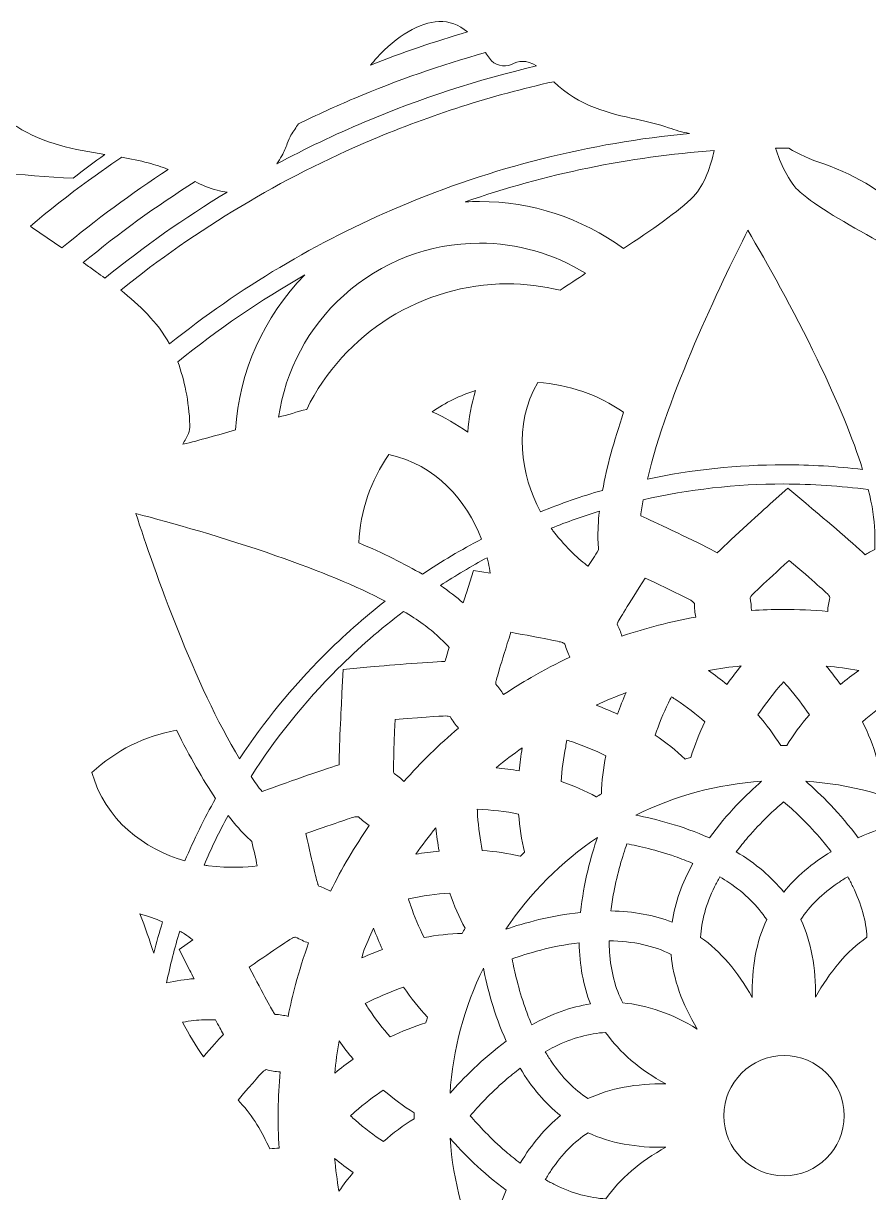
# Model space of a CAD drawing. Header units: millimetres. Extents: x -1844 to 2932, y -490 to 399.
# Drawn here: x 1218.7 to 1335.9, y -183.8 to -21.7 of the extents above; entities that cross this region are included whole.
import ezdxf

# ---------------------------------------------------------------- set-up
doc = ezdxf.new("R2010")
doc.units = ezdxf.units.MM
doc.header["$MEASUREMENT"] = 0
doc.layers.add('Layer 5', color=7, linetype='Continuous')

msp = doc.modelspace()

# ---------------------------------------------------------------- linework, layer by layer
at = {"layer": 'Layer 5', "lineweight": 0}
for points, knots in [([(1650.21, 377.4), (1649.96, 377.5), (1649.7, 377.58), (1649.43, 377.65), (1606.76, 391.27), (1561.29, 398.64), (1514.1, 398.64), (1268.61, 398.64), (1069.6, 199.63), (1069.6, -45.86), (1069.6, -291.35), (1268.61, -490.36), (1514.1, -490.36), (1759.59, -490.36), (1958.6, -291.35), (1958.6, -45.86), (1958.6, 152.15), (1829.12, 319.91), (1650.21, 377.4)], [0, 0, 0, 0, 1, 1, 1, 2, 2, 2, 3, 3, 3, 4, 4, 4, 5, 5, 5, 6, 6, 6, 6]), ([(1280.3, -22.89), (1275.77, -24.21), (1271.29, -25.73), (1266.88, -27.47), (1267.17, -27.12), (1267.45, -26.79), (1267.73, -26.48), (1270.49, -23.43), (1273.71, -21.55), (1276.34, -21.44), (1277.8, -21.38), (1279.1, -21.86), (1280.3, -22.89)], [0, 0, 0, 0, 1, 1, 1, 2, 2, 2, 3, 3, 3, 4, 4, 4, 4]), ([(1256.88, -35.63), (1259.42, -34.39), (1261.99, -33.21), (1264.6, -32.11), (1270.55, -29.59), (1276.63, -27.47), (1282.79, -25.75), (1282.98, -26.01), (1283.17, -26.27), (1283.36, -26.54), (1284.05, -27.51), (1285.33, -27.87), (1286.42, -27.38), (1287.41, -26.93), (1288.44, -26.65), (1289.9, -27.6), (1281.76, -29.51), (1273.78, -32.1), (1266.01, -35.38), (1261.87, -37.14), (1257.83, -39.07), (1253.89, -41.17), (1254.12, -40.82), (1254.35, -40.45), (1254.57, -40.06), (1254.9, -39.47), (1255.12, -38.89), (1255.32, -38.37), (1255.5, -37.92), (1255.66, -37.49), (1255.84, -37.21), (1256.2, -36.65), (1256.54, -36.13), (1256.88, -35.63)], [0, 0, 0, 0, 1, 1, 1, 2, 2, 2, 3, 3, 3, 4, 4, 4, 5, 5, 5, 6, 6, 6, 7, 7, 7, 8, 8, 8, 9, 9, 9, 10, 10, 10, 11, 11, 11, 11]), ([(1267.05, -37.84), (1275.24, -34.37), (1283.66, -31.69), (1292.27, -29.78), (1295.77, -33.22), (1299.99, -34.16), (1303.73, -35), (1305.3, -35.35), (1306.78, -35.68), (1308.19, -36.17), (1309.14, -36.5), (1310.11, -36.79), (1311.08, -36.96), (1297.24, -38.27), (1283.79, -41.65), (1270.96, -47.08), (1259.42, -51.97), (1248.72, -58.35), (1238.99, -66.13), (1237.31, -63.09), (1234.82, -60.73), (1232.23, -58.69), (1242.8, -50.16), (1254.46, -43.17), (1267.05, -37.84)], [0, 0, 0, 0, 1, 1, 1, 2, 2, 2, 3, 3, 3, 4, 4, 4, 5, 5, 5, 6, 6, 6, 7, 7, 7, 8, 8, 8, 8]), ([(1210.82, -31.28), (1211.72, -31.41), (1212.79, -31.51), (1213.7, -31.62), (1214.8, -33.46), (1216.07, -34.88), (1217.81, -36), (1221.57, -38.43), (1225.85, -39.21), (1230.04, -39.88), (1228.52, -40.93), (1227.1, -42.05), (1225.63, -43.17), (1218.52, -42.81), (1211.4, -42.03), (1204.44, -40.89), (1206.12, -37.96), (1208.22, -34.68), (1210.82, -31.28)], [0, 0, 0, 0, 1, 1, 1, 2, 2, 2, 3, 3, 3, 4, 4, 4, 5, 5, 5, 6, 6, 6, 6]), ([(1220.02, -50.04), (1219.99, -50.02), (1219.74, -49.84), (1219.71, -49.82), (1224.42, -45.66), (1232.24, -40.32), (1232.34, -40.25), (1233.55, -40.46), (1234.91, -40.73), (1236.02, -41.03), (1237.02, -41.31), (1237.95, -41.61), (1238.83, -41.94), (1233.71, -45.27), (1228.8, -48.91), (1224.09, -52.83), (1224.09, -52.83), (1220.02, -50.04), (1220.02, -50.04)], [0, 0, 0, 0, 1, 1, 1, 2, 2, 2, 3, 3, 3, 4, 4, 4, 5, 5, 5, 6, 6, 6, 6]), ([(1314.53, -39.34), (1314.07, -41.31), (1313.18, -44.14), (1311.67, -45.69), (1309.69, -47.71), (1305.69, -50.46), (1301.94, -52.92), (1296.11, -48.65), (1289.22, -46.39), (1281.97, -46.39), (1281.31, -46.39), (1280.66, -46.41), (1280.01, -46.45), (1291.14, -42.56), (1302.7, -40.18), (1314.53, -39.34)], [0, 0, 0, 0, 1, 1, 1, 2, 2, 2, 3, 3, 3, 4, 4, 4, 5, 5, 5, 5]), ([(1337.24, -51.88), (1332.89, -49.48), (1328.62, -47.02), (1326.45, -45.12), (1324.81, -43.68), (1323.66, -40.94), (1323.01, -39.01), (1323.4, -39), (1323.79, -39), (1324.18, -39), (1324.41, -39), (1324.64, -39.01), (1324.87, -39.01), (1326.23, -39.82), (1327.83, -40.54), (1329.71, -41.19), (1334.55, -42.85), (1338.51, -45.37), (1341.55, -48.7), (1340.04, -49.64), (1338.6, -50.7), (1337.24, -51.88)], [0, 0, 0, 0, 1, 1, 1, 2, 2, 2, 3, 3, 3, 4, 4, 4, 5, 5, 5, 6, 6, 6, 7, 7, 7, 7]), ([(1227.35, -55.07), (1227.35, -55.07), (1227.04, -54.86), (1227.04, -54.86), (1231.98, -50.79), (1237.15, -47.04), (1242.54, -43.64), (1243.47, -44.09), (1244.49, -44.55), (1245.6, -44.84), (1246.06, -44.96), (1246.53, -45.04), (1247, -45.09), (1241.08, -48.67), (1235.42, -52.65), (1230.04, -57.03), (1229.64, -56.74), (1229.25, -56.46), (1228.87, -56.18), (1228.38, -55.82), (1227.89, -55.47), (1227.41, -55.12), (1227.39, -55.1), (1227.37, -55.09), (1227.35, -55.07)], [0, 0, 0, 0, 1, 1, 1, 2, 2, 2, 3, 3, 3, 4, 4, 4, 5, 5, 5, 6, 6, 6, 7, 7, 7, 8, 8, 8, 8]), ([(1328.8, -68.25), (1331.67, -74.18), (1333.77, -79.29), (1335.1, -83.55), (1331.5, -83.12), (1327.86, -82.9), (1324.18, -82.9), (1317.74, -82.9), (1311.41, -83.57), (1305.26, -84.88), (1308.01, -73.27), (1315.34, -57.98), (1319.19, -50.39), (1321.83, -54.87), (1325.45, -61.32), (1328.8, -68.25)], [0, 0, 0, 0, 1, 1, 1, 2, 2, 2, 3, 3, 3, 4, 4, 4, 5, 5, 5, 5]), ([(1263.15, -59.41), (1268.33, -54.74), (1275.01, -52.17), (1281.97, -52.17), (1287.2, -52.17), (1292.27, -53.61), (1296.7, -56.35), (1295.55, -57.1), (1294.32, -57.91), (1293.16, -58.69), (1290.77, -58.11), (1288.31, -57.81), (1285.83, -57.81), (1274.08, -57.81), (1263.19, -64.63), (1258.02, -75.21), (1256.71, -75.57), (1255.33, -75.96), (1254.12, -76.31), (1255.05, -69.81), (1258.23, -63.85), (1263.15, -59.41)], [0, 0, 0, 0, 1, 1, 1, 2, 2, 2, 3, 3, 3, 4, 4, 4, 5, 5, 5, 6, 6, 6, 7, 7, 7, 7]), ([(1240.14, -68.63), (1245.69, -64.14), (1251.57, -60.11), (1257.76, -56.58), (1252.07, -62.39), (1248.67, -69.97), (1248.14, -78.06), (1245.72, -78.77), (1243.17, -79.49), (1240.85, -80.05), (1241.12, -79.56), (1241.38, -79.07), (1241.61, -78.56), (1241.78, -78.19), (1241.85, -77.79), (1241.83, -77.39), (1241.66, -74.04), (1241.1, -71.15), (1240.14, -68.63)], [0, 0, 0, 0, 1, 1, 1, 2, 2, 2, 3, 3, 3, 4, 4, 4, 5, 5, 5, 6, 6, 6, 6]), ([(1281.44, -72.58), (1280.86, -74.47), (1280.49, -76.44), (1280.35, -78.39), (1278.83, -77.28), (1277.14, -76.32), (1275.4, -75.56), (1277.27, -74.27), (1279.29, -73.28), (1281.44, -72.58)], [0, 0, 0, 0, 1, 1, 1, 2, 2, 2, 3, 3, 3, 3]), ([(1290.45, -89.4), (1287.68, -84.32), (1286.61, -77.37), (1290.05, -71.49), (1294.33, -71.75), (1298.43, -73.17), (1301.96, -75.62), (1300.59, -79.67), (1299.62, -83.28), (1299.04, -86.44), (1296.12, -87.28), (1293.26, -88.27), (1290.45, -89.4)], [0, 0, 0, 0, 1, 1, 1, 2, 2, 2, 3, 3, 3, 4, 4, 4, 4]), ([(1269.43, -81.48), (1275.88, -82.83), (1280.24, -87.88), (1282.26, -93.19), (1279.45, -94.67), (1276.72, -96.3), (1274.07, -98.08), (1271.58, -96.62), (1268.63, -95.16), (1265.24, -93.71), (1265.45, -89.3), (1266.9, -85.09), (1269.43, -81.48)], [0, 0, 0, 0, 1, 1, 1, 2, 2, 2, 3, 3, 3, 4, 4, 4, 4]), ([(1314.95, -95.1), (1312.81, -93.92), (1307.48, -91.43), (1305.16, -90.35), (1305.16, -90.35), (1304.34, -89.97), (1304.34, -89.97), (1304.42, -89.25), (1304.53, -88.51), (1304.66, -87.74), (1310.99, -86.3), (1317.53, -85.56), (1324.18, -85.56), (1328.13, -85.56), (1332.04, -85.83), (1335.89, -86.34), (1336.44, -88.54), (1336.74, -90.46), (1336.79, -92.1), (1336.82, -92.92), (1336.82, -93.77), (1336.78, -94.63), (1336.28, -94.91), (1335.83, -95.15), (1335.45, -95.36), (1333.69, -93.66), (1329.19, -89.88), (1327.23, -88.24), (1327.23, -88.24), (1324.72, -86.14), (1324.72, -86.14), (1324.72, -86.14), (1322.28, -88.33), (1322.28, -88.33), (1321.4, -89.12), (1317.11, -92.99), (1314.95, -95.1)], [0, 0, 0, 0, 1, 1, 1, 2, 2, 2, 3, 3, 3, 4, 4, 4, 5, 5, 5, 6, 6, 6, 7, 7, 7, 8, 8, 8, 9, 9, 9, 10, 10, 10, 11, 11, 11, 12, 12, 12, 12]), ([(1253.75, -95.5), (1259.91, -97.64), (1264.97, -99.75), (1268.91, -101.81), (1265.95, -104.12), (1263.1, -106.62), (1260.41, -109.32), (1255.98, -113.75), (1252.08, -118.56), (1248.71, -123.67), (1242.51, -113.51), (1236.95, -97.7), (1234.33, -89.66), (1239.36, -90.97), (1246.48, -92.96), (1253.75, -95.5)], [0, 0, 0, 0, 1, 1, 1, 2, 2, 2, 3, 3, 3, 4, 4, 4, 5, 5, 5, 5]), ([(1298.41, -93.28), (1298.43, -93.74), (1298.45, -94.21), (1298.48, -94.71), (1297.96, -95.53), (1297.47, -96.28), (1297.04, -96.97), (1295.82, -96.06), (1294.14, -94.55), (1292.26, -92.16), (1292.14, -92.01), (1292.02, -91.85), (1291.9, -91.69), (1294.1, -90.82), (1296.34, -90.03), (1298.6, -89.34), (1298.44, -90.77), (1298.37, -92.09), (1298.41, -93.28)], [0, 0, 0, 0, 1, 1, 1, 2, 2, 2, 3, 3, 3, 4, 4, 4, 5, 5, 5, 6, 6, 6, 6]), ([(1276.56, -99.63), (1278.67, -98.25), (1280.84, -96.97), (1283.06, -95.78), (1283.12, -96.03), (1283.18, -96.27), (1283.22, -96.52), (1283.32, -97), (1283.4, -97.47), (1283.47, -97.94), (1283.47, -97.94), (1281.17, -97.54), (1281.17, -97.54), (1281.17, -97.54), (1280.16, -100.65), (1280.16, -100.65), (1280.07, -100.93), (1279.91, -101.42), (1279.71, -102.04), (1278.81, -101.24), (1277.75, -100.44), (1276.56, -99.63)], [0, 0, 0, 0, 1, 1, 1, 2, 2, 2, 3, 3, 3, 4, 4, 4, 5, 5, 5, 6, 6, 6, 7, 7, 7, 7]), ([(1319.64, -101.1), (1319.83, -100.86), (1321.42, -99.32), (1324.9, -96.15), (1328.31, -99.05), (1330.13, -100.68), (1330.34, -100.92), (1330.35, -100.92), (1330.47, -101.07), (1330.57, -101.32), (1330.4, -101.94), (1330.29, -102.58), (1330.26, -103.23), (1328.2, -103.05), (1326.13, -102.96), (1324.07, -102.96), (1322.61, -102.96), (1321.14, -103), (1319.68, -103.09), (1319.67, -102.51), (1319.61, -101.92), (1319.49, -101.34), (1319.56, -101.2), (1319.62, -101.12), (1319.64, -101.1)], [0, 0, 0, 0, 1, 1, 1, 2, 2, 2, 3, 3, 3, 4, 4, 4, 5, 5, 5, 6, 6, 6, 7, 7, 7, 8, 8, 8, 8]), ([(1301.72, -106.66), (1301.56, -106.09), (1301.34, -105.54), (1301.08, -105.01), (1301.11, -104.85), (1301.15, -104.75), (1301.16, -104.73), (1301.29, -104.44), (1302.55, -102.35), (1304.96, -98.6), (1309, -100.51), (1311.18, -101.61), (1311.45, -101.79), (1311.46, -101.8), (1311.61, -101.9), (1311.77, -102.12), (1311.77, -102.76), (1311.84, -103.4), (1311.96, -104.02), (1308.5, -104.64), (1305.06, -105.53), (1301.72, -106.66)], [0, 0, 0, 0, 1, 1, 1, 2, 2, 2, 3, 3, 3, 4, 4, 4, 5, 5, 5, 6, 6, 6, 7, 7, 7, 7]), ([(1262.29, -111.21), (1265.18, -108.31), (1268.25, -105.65), (1271.45, -103.22), (1273.44, -104.4), (1275.05, -105.57), (1276.26, -106.71), (1276.77, -107.18), (1277.27, -107.69), (1277.77, -108.21), (1277.54, -108.98), (1277.35, -109.64), (1277.19, -110.18), (1274.72, -110.23), (1268.88, -110.74), (1266.34, -110.96), (1266.34, -110.96), (1263.08, -111.26), (1263.08, -111.26), (1263.08, -111.26), (1262.91, -114.52), (1262.91, -114.52), (1262.85, -115.71), (1262.54, -121.47), (1262.51, -124.5), (1260.16, -125.18), (1254.63, -127.18), (1252.23, -128.06), (1252.23, -128.06), (1251.84, -128.21), (1251.84, -128.21), (1251.32, -127.56), (1250.81, -126.86), (1250.3, -126.12), (1253.7, -120.79), (1257.71, -115.79), (1262.29, -111.21)], [0, 0, 0, 0, 1, 1, 1, 2, 2, 2, 3, 3, 3, 4, 4, 4, 5, 5, 5, 6, 6, 6, 7, 7, 7, 8, 8, 8, 9, 9, 9, 10, 10, 10, 11, 11, 11, 12, 12, 12, 12]), ([(1285.3, -114.77), (1285, -114.25), (1284.64, -113.76), (1284.24, -113.32), (1284.23, -113.15), (1284.25, -113.05), (1284.25, -113.03), (1284.3, -112.73), (1284.9, -110.6), (1286.33, -106.12), (1290.73, -106.92), (1293.13, -107.42), (1293.43, -107.52), (1293.44, -107.53), (1293.61, -107.59), (1293.83, -107.75), (1293.99, -108.38), (1294.22, -108.99), (1294.52, -109.58), (1292.68, -110.44), (1290.87, -111.38), (1289.14, -112.38), (1287.86, -113.12), (1286.57, -113.92), (1285.3, -114.77)], [0, 0, 0, 0, 1, 1, 1, 2, 2, 2, 3, 3, 3, 4, 4, 4, 5, 5, 5, 6, 6, 6, 7, 7, 7, 8, 8, 8, 8]), ([(1318.26, -110.79), (1317.56, -111.64), (1316.9, -112.51), (1316.29, -113.38), (1315.47, -112.7), (1314.61, -112.03), (1313.72, -111.4), (1315.23, -111.14), (1316.74, -110.94), (1318.26, -110.79)], [0, 0, 0, 0, 1, 1, 1, 2, 2, 2, 3, 3, 3, 3]), ([(1330.06, -110.8), (1331.56, -110.94), (1333.07, -111.15), (1334.56, -111.4), (1333.68, -112.03), (1332.83, -112.69), (1332.02, -113.37), (1331.41, -112.5), (1330.75, -111.64), (1330.06, -110.8)], [0, 0, 0, 0, 1, 1, 1, 2, 2, 2, 3, 3, 3, 3]), ([(1323.54, -113.69), (1323.74, -113.46), (1323.94, -113.23), (1324.15, -113), (1324.36, -113.23), (1324.57, -113.46), (1324.76, -113.69), (1325.86, -114.95), (1326.85, -116.25), (1327.72, -117.55), (1326.53, -118.92), (1325.48, -120.36), (1324.58, -121.83), (1324.58, -121.83), (1324.57, -121.83), (1324.57, -121.83), (1324.3, -121.83), (1324.02, -121.83), (1323.75, -121.84), (1323.75, -121.84), (1323.74, -121.83), (1323.74, -121.83), (1322.84, -120.36), (1321.78, -118.93), (1320.59, -117.56), (1321.46, -116.25), (1322.45, -114.95), (1323.54, -113.69)], [0, 0, 0, 0, 1, 1, 1, 2, 2, 2, 3, 3, 3, 4, 4, 4, 5, 5, 5, 6, 6, 6, 7, 7, 7, 8, 8, 8, 9, 9, 9, 9]), ([(1298.14, -116.22), (1299.51, -115.6), (1300.91, -115.01), (1302.32, -114.48), (1301.87, -115.47), (1301.47, -116.47), (1301.1, -117.46), (1300.15, -117.02), (1299.16, -116.61), (1298.14, -116.22)], [0, 0, 0, 0, 1, 1, 1, 2, 2, 2, 3, 3, 3, 3]), ([(1308.19, -115.88), (1308.32, -115.61), (1308.46, -115.34), (1308.6, -115.06), (1308.83, -115.21), (1309.06, -115.36), (1309.27, -115.5), (1310.69, -116.46), (1312.02, -117.47), (1313.23, -118.53), (1312.43, -120.16), (1311.78, -121.83), (1311.29, -123.47), (1311.29, -123.47), (1311.29, -123.48), (1311.29, -123.48), (1311.02, -123.55), (1310.76, -123.62), (1310.49, -123.7), (1310.49, -123.7), (1310.48, -123.69), (1310.48, -123.69), (1309.24, -122.51), (1307.84, -121.4), (1306.33, -120.38), (1306.84, -118.9), (1307.46, -117.38), (1308.19, -115.88)], [0, 0, 0, 0, 1, 1, 1, 2, 2, 2, 3, 3, 3, 4, 4, 4, 5, 5, 5, 6, 6, 6, 7, 7, 7, 8, 8, 8, 9, 9, 9, 9]), ([(1338.94, -115.55), (1339.19, -115.38), (1339.45, -115.21), (1339.71, -115.04), (1339.85, -115.32), (1339.99, -115.6), (1340.12, -115.86), (1340.85, -117.36), (1341.48, -118.87), (1341.98, -120.36), (1340.47, -121.38), (1339.08, -122.49), (1337.84, -123.67), (1337.84, -123.67), (1337.83, -123.68), (1337.83, -123.68), (1337.56, -123.61), (1337.3, -123.53), (1337.03, -123.46), (1337.03, -123.46), (1337.03, -123.46), (1337.03, -123.46), (1336.54, -121.81), (1335.89, -120.15), (1335.09, -118.52), (1336.27, -117.48), (1337.56, -116.48), (1338.94, -115.55)], [0, 0, 0, 0, 1, 1, 1, 2, 2, 2, 3, 3, 3, 4, 4, 4, 5, 5, 5, 6, 6, 6, 7, 7, 7, 8, 8, 8, 9, 9, 9, 9]), ([(1271.51, -126.8), (1271.08, -126.39), (1270.62, -126.02), (1270.13, -125.7), (1270.08, -125.54), (1270.06, -125.44), (1270.06, -125.42), (1270.03, -125.12), (1270.07, -122.9), (1270.29, -118.21), (1275, -117.82), (1277.22, -117.7), (1277.51, -117.73), (1277.52, -117.73), (1277.7, -117.74), (1277.95, -117.85), (1278.27, -118.41), (1278.65, -118.94), (1279.08, -119.42), (1276.37, -121.69), (1273.83, -124.17), (1271.51, -126.8)], [0, 0, 0, 0, 1, 1, 1, 2, 2, 2, 3, 3, 3, 4, 4, 4, 5, 5, 5, 6, 6, 6, 7, 7, 7, 7]), ([(1228.25, -125.55), (1231.53, -122.51), (1235.56, -120.49), (1239.98, -119.7), (1241.81, -123.4), (1243.62, -126.56), (1245.38, -129.15), (1243.81, -131.96), (1242.39, -134.86), (1241.13, -137.82), (1235.53, -136.21), (1230.01, -132.13), (1228.25, -125.55)], [0, 0, 0, 0, 1, 1, 1, 2, 2, 2, 3, 3, 3, 4, 4, 4, 4]), ([(1293.93, -121.98), (1293.98, -121.68), (1294.05, -121.38), (1294.11, -121.08), (1294.37, -121.16), (1294.63, -121.25), (1294.88, -121.33), (1296.49, -121.88), (1298.04, -122.52), (1299.48, -123.23), (1299.13, -125.01), (1298.93, -126.78), (1298.89, -128.5), (1298.89, -128.5), (1298.89, -128.53), (1298.89, -128.53), (1298.65, -128.66), (1298.42, -128.8), (1298.18, -128.94), (1298.18, -128.94), (1298.16, -128.93), (1298.16, -128.93), (1296.65, -128.11), (1295.02, -127.39), (1293.3, -126.81), (1293.4, -125.24), (1293.61, -123.62), (1293.93, -121.98)], [0, 0, 0, 0, 1, 1, 1, 2, 2, 2, 3, 3, 3, 4, 4, 4, 5, 5, 5, 6, 6, 6, 7, 7, 7, 8, 8, 8, 9, 9, 9, 9]), ([(1287.9, -122.15), (1287.72, -123.22), (1287.58, -124.29), (1287.49, -125.34), (1286.45, -125.16), (1285.37, -125.02), (1284.28, -124.91), (1285.44, -123.95), (1286.65, -123.03), (1287.9, -122.15)], [0, 0, 0, 0, 1, 1, 1, 2, 2, 2, 3, 3, 3, 3]), ([(1303.66, -131.47), (1309.09, -128.78), (1315.04, -127.18), (1321.09, -126.77), (1319.06, -128.55), (1316.29, -131.26), (1313.85, -134.63), (1310.05, -132.94), (1306.3, -131.99), (1303.66, -131.47)], [0, 0, 0, 0, 1, 1, 1, 2, 2, 2, 3, 3, 3, 3]), ([(1334.47, -134.62), (1332.02, -131.25), (1329.25, -128.54), (1327.22, -126.77), (1333.27, -127.17), (1339.23, -128.76), (1344.66, -131.44), (1342.02, -131.96), (1338.27, -132.92), (1334.47, -134.62)], [0, 0, 0, 0, 1, 1, 1, 2, 2, 2, 3, 3, 3, 3]), ([(1324.15, -129.62), (1325.49, -130.76), (1327.31, -132.45), (1329.12, -134.55), (1329.12, -134.55), (1329.12, -134.55), (1329.12, -134.55), (1329.69, -135.21), (1330.23, -135.88), (1330.74, -136.55), (1328.05, -138.17), (1325.84, -140.04), (1324.16, -142.15), (1322.48, -140.04), (1320.27, -138.17), (1317.58, -136.56), (1318.08, -135.89), (1318.63, -135.22), (1319.2, -134.55), (1321, -132.46), (1322.82, -130.76), (1324.15, -129.62)], [0, 0, 0, 0, 1, 1, 1, 2, 2, 2, 3, 3, 3, 4, 4, 4, 5, 5, 5, 6, 6, 6, 7, 7, 7, 7]), ([(1287.41, -131.33), (1287.54, -133.14), (1287.8, -134.9), (1288.21, -136.58), (1288.21, -136.58), (1288.21, -136.62), (1288.21, -136.62), (1288.03, -136.8), (1287.84, -136.99), (1287.65, -137.18), (1287.65, -137.18), (1287.61, -137.17), (1287.61, -137.17), (1285.95, -136.77), (1284.19, -136.51), (1282.37, -136.38), (1282.06, -134.83), (1281.84, -133.21), (1281.72, -131.56), (1281.7, -131.26), (1281.69, -130.95), (1281.67, -130.64), (1283.68, -130.74), (1285.6, -130.97), (1287.41, -131.33)], [0, 0, 0, 0, 1, 1, 1, 2, 2, 2, 3, 3, 3, 4, 4, 4, 5, 5, 5, 6, 6, 6, 7, 7, 7, 8, 8, 8, 8]), ([(1244.39, -138.48), (1244.19, -138.46), (1243.99, -138.43), (1243.79, -138.4), (1244.79, -136.07), (1245.9, -133.77), (1247.12, -131.53), (1248.08, -132.76), (1249.02, -133.82), (1249.95, -134.69), (1250.11, -134.84), (1250.27, -134.99), (1250.42, -135.13), (1250.69, -136.37), (1250.94, -137.5), (1251.17, -138.5), (1249.66, -138.72), (1247.41, -138.84), (1244.39, -138.48)], [0, 0, 0, 0, 1, 1, 1, 2, 2, 2, 3, 3, 3, 4, 4, 4, 5, 5, 5, 6, 6, 6, 6]), ([(1259.71, -141.32), (1259.61, -141.18), (1259.57, -141.08), (1259.57, -141.07), (1259.45, -140.77), (1258.87, -138.39), (1257.92, -134.04), (1262.35, -132.45), (1264.47, -131.76), (1264.76, -131.7), (1264.78, -131.7), (1264.96, -131.67), (1265.22, -131.71), (1265.67, -132.16), (1266.17, -132.57), (1266.7, -132.92), (1264.69, -135.8), (1262.89, -138.86), (1261.33, -142.03), (1260.81, -141.74), (1260.27, -141.5), (1259.71, -141.32)], [0, 0, 0, 0, 1, 1, 1, 2, 2, 2, 3, 3, 3, 4, 4, 4, 5, 5, 5, 6, 6, 6, 7, 7, 7, 7]), ([(1276.37, -136.47), (1275.31, -136.57), (1274.23, -136.71), (1273.13, -136.89), (1274.02, -135.63), (1274.96, -134.41), (1275.94, -133.22), (1276.04, -134.32), (1276.19, -135.41), (1276.37, -136.47)], [0, 0, 0, 0, 1, 1, 1, 2, 2, 2, 3, 3, 3, 3]), ([(1298.32, -134.57), (1297.46, -137.12), (1296.42, -140.84), (1295.99, -144.96), (1291.88, -145.39), (1288.17, -146.43), (1285.63, -147.3), (1288.99, -142.29), (1293.33, -137.95), (1298.32, -134.57)], [0, 0, 0, 0, 1, 1, 1, 2, 2, 2, 3, 3, 3, 3]), ([(1300.59, -142.22), (1301.1, -139.5), (1301.83, -137.11), (1302.41, -135.46), (1304.1, -135.77), (1306.48, -136.31), (1309.06, -137.21), (1309.93, -137.51), (1310.77, -137.83), (1311.58, -138.17), (1310.06, -140.91), (1309.09, -143.64), (1308.68, -146.31), (1306.17, -145.33), (1303.32, -144.81), (1300.19, -144.76), (1300.29, -143.93), (1300.42, -143.07), (1300.59, -142.22)], [0, 0, 0, 0, 1, 1, 1, 2, 2, 2, 3, 3, 3, 4, 4, 4, 5, 5, 5, 6, 6, 6, 6]), ([(1314.58, -141.4), (1314.79, -140.96), (1315.04, -140.5), (1315.3, -140.03), (1315.73, -140.29), (1316.16, -140.56), (1316.55, -140.82), (1318.8, -142.33), (1320.56, -144.05), (1321.8, -145.96), (1320.37, -149.04), (1319.7, -152.65), (1319.78, -156.74), (1317.81, -153.16), (1315.42, -150.37), (1312.64, -148.42), (1312.75, -146.17), (1313.4, -143.81), (1314.58, -141.4)], [0, 0, 0, 0, 1, 1, 1, 2, 2, 2, 3, 3, 3, 4, 4, 4, 5, 5, 5, 6, 6, 6, 6]), ([(1328.56, -156.73), (1328.64, -152.65), (1327.96, -149.03), (1326.53, -145.96), (1327.76, -144.06), (1329.5, -142.35), (1331.72, -140.85), (1332.13, -140.57), (1332.57, -140.29), (1333.03, -140.02), (1333.29, -140.48), (1333.53, -140.94), (1333.75, -141.39), (1334.92, -143.8), (1335.58, -146.16), (1335.7, -148.41), (1332.92, -150.36), (1330.53, -153.15), (1328.56, -156.73)], [0, 0, 0, 0, 1, 1, 1, 2, 2, 2, 3, 3, 3, 4, 4, 4, 5, 5, 5, 6, 6, 6, 6]), ([(1274.29, -148.46), (1273.59, -147.06), (1272.96, -145.55), (1272.42, -143.97), (1272.32, -143.68), (1272.22, -143.39), (1272.13, -143.1), (1274.09, -142.67), (1276.01, -142.4), (1277.85, -142.28), (1278.44, -143.99), (1279.16, -145.63), (1279.98, -147.14), (1279.98, -147.14), (1279.99, -147.16), (1279.99, -147.16), (1279.85, -147.4), (1279.71, -147.63), (1279.58, -147.87), (1279.58, -147.87), (1279.56, -147.87), (1279.56, -147.87), (1277.84, -147.91), (1276.07, -148.11), (1274.29, -148.46)], [0, 0, 0, 0, 1, 1, 1, 2, 2, 2, 3, 3, 3, 4, 4, 4, 5, 5, 5, 6, 6, 6, 7, 7, 7, 8, 8, 8, 8]), ([(1236.81, -150.61), (1236.25, -148.87), (1235.65, -147.02), (1234.88, -145.17), (1235.97, -145.46), (1237.03, -145.83), (1238.03, -146.28), (1237.59, -147.71), (1237.18, -149.15), (1236.81, -150.61)], [0, 0, 0, 0, 1, 1, 1, 2, 2, 2, 3, 3, 3, 3]), ([(1268.52, -150.1), (1267.57, -150.45), (1266.62, -150.83), (1265.68, -151.26), (1265.68, -151.26), (1265.84, -150.55), (1265.84, -150.55), (1266.29, -149.41), (1266.77, -148.26), (1267.28, -147.13), (1267.66, -148.15), (1268.08, -149.14), (1268.52, -150.1)], [0, 0, 0, 0, 1, 1, 1, 2, 2, 2, 3, 3, 3, 4, 4, 4, 4]), ([(1240.43, -147.54), (1240.65, -147.67), (1240.87, -147.81), (1241.08, -147.95), (1241.48, -148.22), (1241.87, -148.5), (1242.25, -148.78), (1242.25, -148.78), (1240.35, -150.11), (1240.35, -150.11), (1240.35, -150.11), (1241.83, -153.03), (1241.83, -153.03), (1241.98, -153.32), (1242.17, -153.7), (1242.4, -154.15), (1241.23, -154.25), (1239.95, -154.44), (1238.58, -154.73), (1239.1, -152.3), (1239.71, -149.9), (1240.43, -147.54)], [0, 0, 0, 0, 1, 1, 1, 2, 2, 2, 3, 3, 3, 4, 4, 4, 5, 5, 5, 6, 6, 6, 7, 7, 7, 7]), ([(1256.47, -154.97), (1256.09, -156.4), (1255.75, -157.88), (1255.45, -159.37), (1254.86, -159.23), (1254.26, -159.13), (1253.66, -159.1), (1253.59, -159.04), (1253.53, -158.97), (1253.47, -158.89), (1253.28, -158.63), (1252.11, -156.49), (1250.06, -152.53), (1253.69, -150.02), (1255.73, -148.68), (1256.06, -148.51), (1256.06, -148.51), (1256.07, -148.5), (1256.07, -148.5), (1256.21, -148.44), (1256.35, -148.4), (1256.49, -148.38), (1257.06, -148.71), (1257.67, -148.98), (1258.29, -149.19), (1257.6, -151.1), (1256.99, -153.04), (1256.47, -154.97)], [0, 0, 0, 0, 1, 1, 1, 2, 2, 2, 3, 3, 3, 4, 4, 4, 5, 5, 5, 6, 6, 6, 7, 7, 7, 8, 8, 8, 9, 9, 9, 9]), ([(1301.84, -157.5), (1300.81, -155.5), (1300.2, -153.13), (1300.01, -150.46), (1299.97, -149.96), (1299.95, -149.44), (1299.95, -148.91), (1303.27, -148.94), (1306.16, -149.57), (1308.54, -150.79), (1308.84, -154.17), (1310.06, -157.64), (1312.18, -161.13), (1308.69, -159.02), (1305.22, -157.8), (1301.84, -157.5)], [0, 0, 0, 0, 1, 1, 1, 2, 2, 2, 3, 3, 3, 4, 4, 4, 5, 5, 5, 5]), ([(1295.8, -149.16), (1295.85, -152.29), (1296.37, -155.14), (1297.36, -157.65), (1294.69, -158.06), (1291.97, -159.04), (1289.23, -160.56), (1288.9, -159.79), (1288.59, -158.98), (1288.3, -158.16), (1287.39, -155.55), (1286.83, -153.12), (1286.5, -151.39), (1288.52, -150.68), (1291.96, -149.63), (1295.8, -149.16)], [0, 0, 0, 0, 1, 1, 1, 2, 2, 2, 3, 3, 3, 4, 4, 4, 5, 5, 5, 5]), ([(1282.52, -152.68), (1283.04, -155.32), (1284, -159.05), (1285.69, -162.83), (1282.35, -165.26), (1279.66, -168.02), (1277.89, -170.04), (1278.29, -164.01), (1279.87, -158.09), (1282.52, -152.68)], [0, 0, 0, 0, 1, 1, 1, 2, 2, 2, 3, 3, 3, 3]), ([(1266.85, -157.24), (1268.39, -156.48), (1269.93, -155.84), (1271.45, -155.33), (1272.47, -156.83), (1273.58, -158.23), (1274.76, -159.47), (1274.76, -159.47), (1274.77, -159.48), (1274.77, -159.48), (1274.69, -159.74), (1274.62, -160.01), (1274.55, -160.28), (1274.55, -160.28), (1274.54, -160.28), (1274.54, -160.28), (1272.9, -160.77), (1271.24, -161.42), (1269.61, -162.22), (1268.57, -161.05), (1267.57, -159.75), (1266.64, -158.37), (1266.47, -158.12), (1266.3, -157.86), (1266.13, -157.6), (1266.37, -157.48), (1266.62, -157.35), (1266.85, -157.24)], [0, 0, 0, 0, 1, 1, 1, 2, 2, 2, 3, 3, 3, 4, 4, 4, 5, 5, 5, 6, 6, 6, 7, 7, 7, 8, 8, 8, 9, 9, 9, 9]), ([(1243.7, -164.97), (1242.65, -163.44), (1241.69, -161.84), (1240.8, -160.18), (1241.88, -159.99), (1242.88, -159.88), (1243.78, -159.86), (1244.3, -159.84), (1244.82, -159.84), (1245.36, -159.84), (1245.79, -160.65), (1246.16, -161.32), (1246.47, -161.87), (1245.79, -162.58), (1244.77, -163.73), (1243.7, -164.97)], [0, 0, 0, 0, 1, 1, 1, 2, 2, 2, 3, 3, 3, 4, 4, 4, 5, 5, 5, 5]), ([(1292.4, -163.58), (1294.83, -162.39), (1297.21, -161.72), (1299.47, -161.61), (1301.43, -164.38), (1304.22, -166.78), (1307.8, -168.74), (1303.7, -168.66), (1300.09, -169.35), (1297.02, -170.78), (1295.13, -169.55), (1293.42, -167.81), (1291.92, -165.58), (1291.64, -165.17), (1291.36, -164.73), (1291.09, -164.28), (1291.54, -164.03), (1291.97, -163.79), (1292.4, -163.58)], [0, 0, 0, 0, 1, 1, 1, 2, 2, 2, 3, 3, 3, 4, 4, 4, 5, 5, 5, 6, 6, 6, 6]), ([(1264.46, -165.3), (1263.6, -165.9), (1262.74, -166.56), (1261.91, -167.25), (1262.05, -165.75), (1262.25, -164.25), (1262.5, -162.76), (1263.13, -163.64), (1263.79, -164.49), (1264.46, -165.3)], [0, 0, 0, 0, 1, 1, 1, 2, 2, 2, 3, 3, 3, 3]), ([(1324.21, -164.81), (1328.8, -164.81), (1332.54, -168.55), (1332.54, -173.15), (1332.54, -177.75), (1328.8, -181.49), (1324.21, -181.49), (1319.61, -181.49), (1315.87, -177.75), (1315.87, -173.15), (1315.87, -168.55), (1319.61, -164.81), (1324.21, -164.81)], [0, 0, 0, 0, 1, 1, 1, 2, 2, 2, 3, 3, 3, 4, 4, 4, 4]), ([(1254.2, -177.64), (1253.77, -177.65), (1253.34, -177.69), (1252.91, -177.76), (1251.83, -175.43), (1250.58, -173.19), (1248.8, -171.31), (1248.7, -171.2), (1248.6, -171.09), (1248.5, -170.97), (1250.71, -168.38), (1251.83, -167.15), (1252.02, -166.98), (1252.02, -166.98), (1252.03, -166.98), (1252.03, -166.98), (1252.05, -166.96), (1252.19, -166.85), (1252.42, -166.76), (1253.05, -166.93), (1253.69, -167.03), (1254.33, -167.07), (1254.02, -170.59), (1253.98, -174.14), (1254.2, -177.64)], [0, 0, 0, 0, 1, 1, 1, 2, 2, 2, 3, 3, 3, 4, 4, 4, 5, 5, 5, 6, 6, 6, 7, 7, 7, 8, 8, 8, 8]), ([(1285.53, -168.26), (1286.22, -167.67), (1286.92, -167.1), (1287.62, -166.57), (1289.24, -169.26), (1291.11, -171.46), (1293.22, -173.14), (1291.12, -174.83), (1289.24, -177.04), (1287.63, -179.73), (1286.96, -179.22), (1286.29, -178.68), (1285.62, -178.11), (1283.53, -176.31), (1281.83, -174.48), (1280.69, -173.15), (1281.8, -171.85), (1283.46, -170.06), (1285.53, -168.26)], [0, 0, 0, 0, 1, 1, 1, 2, 2, 2, 3, 3, 3, 4, 4, 4, 5, 5, 5, 6, 6, 6, 6]), ([(1264.1, -173.16), (1264.3, -172.98), (1264.5, -172.8), (1264.7, -172.62), (1265.98, -171.5), (1267.31, -170.48), (1268.64, -169.59), (1270.01, -170.78), (1271.45, -171.84), (1272.91, -172.74), (1272.91, -172.74), (1272.92, -172.74), (1272.92, -172.74), (1272.92, -172.87), (1272.92, -173), (1272.92, -173.12), (1272.92, -173.27), (1272.92, -173.42), (1272.92, -173.57), (1272.92, -173.57), (1272.91, -173.57), (1272.91, -173.57), (1271.45, -174.47), (1270.01, -175.53), (1268.65, -176.73), (1267.34, -175.86), (1266.04, -174.87), (1264.78, -173.77), (1264.55, -173.57), (1264.33, -173.37), (1264.1, -173.16)], [0, 0, 0, 0, 1, 1, 1, 2, 2, 2, 3, 3, 3, 4, 4, 4, 5, 5, 5, 6, 6, 6, 7, 7, 7, 8, 8, 8, 9, 9, 9, 10, 10, 10, 10]), ([(1282.56, -193.57), (1279.91, -188.18), (1278.32, -182.28), (1277.9, -176.28), (1279.67, -178.29), (1282.36, -181.04), (1285.7, -183.47), (1284.03, -187.22), (1283.08, -190.94), (1282.56, -193.57)], [0, 0, 0, 0, 1, 1, 1, 2, 2, 2, 3, 3, 3, 3]), ([(1292.46, -182.73), (1292.02, -182.51), (1291.56, -182.27), (1291.1, -182.01), (1291.37, -181.56), (1291.65, -181.12), (1291.93, -180.71), (1293.42, -178.48), (1295.14, -176.73), (1297.03, -175.51), (1300.09, -176.93), (1303.71, -177.61), (1307.81, -177.52), (1304.23, -179.5), (1301.44, -181.89), (1299.49, -184.67), (1297.24, -184.56), (1294.88, -183.91), (1292.46, -182.73)], [0, 0, 0, 0, 1, 1, 1, 2, 2, 2, 3, 3, 3, 4, 4, 4, 5, 5, 5, 6, 6, 6, 6]), ([(1262.49, -183.6), (1262.23, -182.1), (1262.03, -180.58), (1261.89, -179.06), (1262.74, -179.76), (1263.6, -180.42), (1264.47, -181.03), (1263.79, -181.84), (1263.13, -182.7), (1262.49, -183.6)], [0, 0, 0, 0, 1, 1, 1, 2, 2, 2, 3, 3, 3, 3])]:
    msp.add_open_spline(points, degree=3, knots=knots, dxfattribs=at)

doc.saveas('drawing.dxf')
